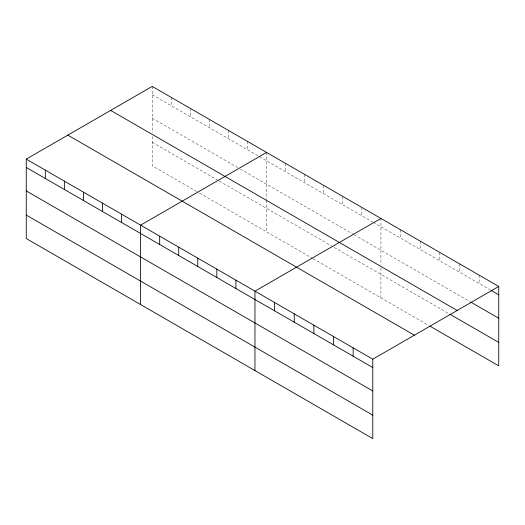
<?xml version="1.0" encoding="UTF-8"?>
<svg xmlns="http://www.w3.org/2000/svg" width="525" height="525" viewBox="0 0 525 525"><rect width="100%" height="100%" fill="white"/><g stroke="black" fill="none" stroke-linecap="round" stroke-linejoin="round"><path stroke-width="0.39" stroke-dasharray="2.62 1.97" d="M152.217 94.743L258.812 156.286M259.514 156.693L372.461 221.898M373.163 222.305L490.337 289.951M152.217 118.197L237.635 167.508M240.457 169.135L353.397 234.347M354.106 234.754L469.993 301.658M152.217 142.354L218.571 180.666M219.279 181.073L331.518 245.871M334.34 247.505L448.954 313.674M196.691 191.481L152.217 165.802L152.217 135.909M199.513 193.108L312.46 258.32M313.162 258.727L428.617 325.382M479.115 275.133L479.115 283.474M459.473 263.793L459.473 272.14M439.838 252.459L439.838 260.8M420.203 241.119L420.203 249.467M400.568 229.779L400.568 238.127M380.927 218.446L380.927 264.738M380.927 267.96L380.927 297.852M361.869 207.441L361.869 215.788M342.812 196.435L342.812 204.783M323.754 185.437L323.754 193.777M304.69 174.431L304.69 182.772M285.633 163.426L285.633 171.773M266.575 152.421L266.575 199.52M266.575 200.327L266.575 231.827M247.518 141.422L247.518 149.763M228.454 130.417L228.454 138.757M209.396 119.411L209.396 127.759M190.339 108.406L190.339 116.753M171.275 97.401L171.275 105.748M152.217 86.402L152.217 132.694"/><path stroke-width="0.79" d="M372.783 390.987L372.783 359.198L26.25 159.127L26.25 238.534L372.783 438.598L372.783 390.987L26.25 190.923M430.021 326.196L498.75 365.873L498.75 286.466L152.217 86.402L26.25 159.127M266.575 152.421L140.608 225.153L140.608 304.553M380.927 218.446L254.96 291.172L254.96 370.578M372.783 359.198L498.75 286.466M491.033 290.358L498.75 294.814M470.695 302.065L498.75 318.262M110.65 110.401L457.183 310.465M449.656 314.081L498.75 342.425M67.817 135.128L414.35 335.193M26.25 167.468L372.783 367.539M26.25 215.079L372.783 415.15M353.148 347.858L353.148 356.199M333.506 336.518L333.506 344.866M313.871 325.185L313.871 333.526M294.236 313.845L294.236 322.192M274.595 302.512L274.595 310.853M235.902 280.166L235.902 288.514M216.845 269.168L216.845 277.508M197.781 258.162L197.781 266.503M178.723 247.157L178.723 255.504M159.666 236.152L159.666 244.499M121.544 214.148L121.544 222.488M102.487 203.142L102.487 211.49M83.429 192.137L83.429 200.484M64.372 181.132L64.372 189.479M45.308 170.133L45.308 178.474"/></g></svg>
